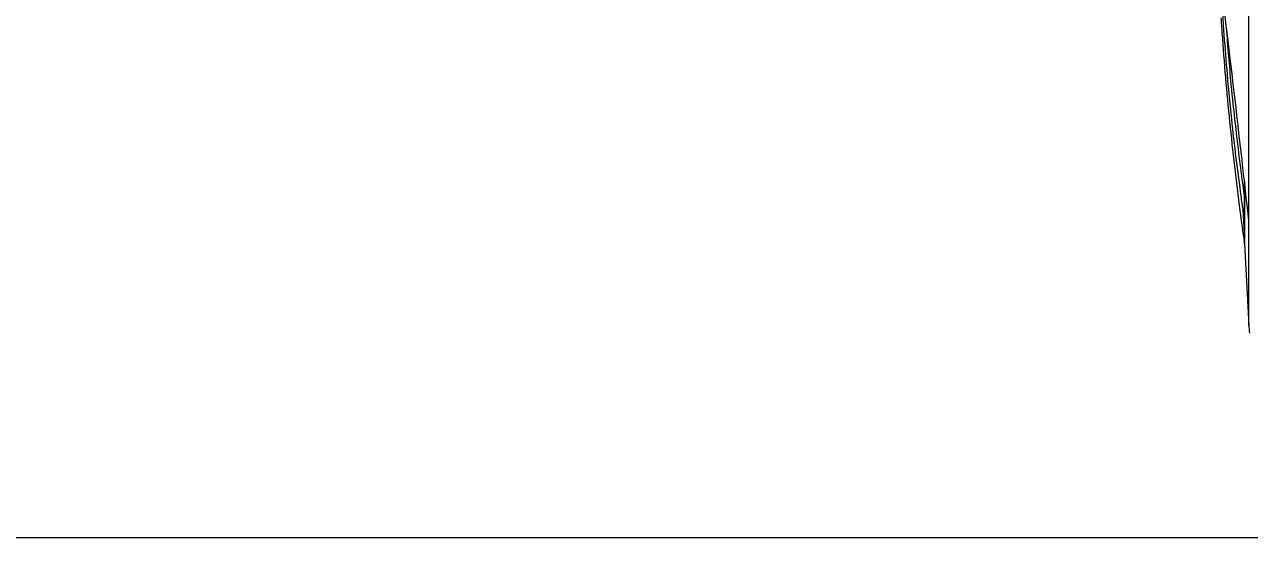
# Model space of a CAD drawing. Header units: millimetres. Extents: x 14484 to 44106, y -7531 to -758.
# Drawn here: x 19762.4 to 20140.1, y -2155.2 to -1996.8 of the extents above; entities that cross this region are included whole.
import ezdxf

# ---------------------------------------------------------------- set-up
doc = ezdxf.new("R2010")
doc.units = ezdxf.units.MM
doc.header["$LTSCALE"] = 15
doc.layers.add('IA-DIBUJO', color=3, linetype='Continuous', lineweight=30)
doc.layers.add('IA-DIM', color=7, linetype='Continuous')
doc.styles.add('ING-AMB', font='romans.shx', dxfattribs={"width": 0.75, "oblique": 15})
doc.dimstyles.new('ING-AMB 15', dxfattribs={"dimscale": 15, "dimtxt": 3, "dimasz": 2.5, "dimexe": 1, "dimexo": 1, "dimgap": 1, "dimtad": 1, "dimdec": 0, "dimzin": 0, "dimdsep": 46, "dimtxsty": 'ING-AMB', "dimcen": 0.1, "dimclrd": 7, "dimclre": 7, "dimclrt": 2, "dimadec": 0, "dimazin": 0, "dimtfac": 1, "dimtdec": 0, "dimtmove": 0, "dimatfit": 0, "dimfxl": 1.25, "dimtolj": 1, "dimtzin": 0, "dimarcsym": 1})

# ---------------------------------------------------------------- blocks, each defined once
blk = doc.blocks.new('A$C0d3526db')
at = {"color": 0, "linetype": 'Continuous', "lineweight": 0, "extrusion": (2.22045e-16, 1, -2.22045e-16)}
for p, q in [((-315.25, -149.23), (-315.25, -80.73)), ((-316.6, -137.12), (-316.6, -139.73)), ((-316.57, -141.41), (-316.57, -137.43)), ((-316.6, -141.24), (-316.6, -147.35)), ((-316.57, -141.48), (-316.57, -141.48)), ((-316.57, -148.9), (-316.57, -141.48)), ((-316.6, -148.7), (-316.6, -152.35)), ((-316.57, -148.93), (-316.57, -148.93)), ((-316.57, -153.73), (-316.57, -148.93)), ((-315.25, -181.56), (-315.25, -149.23)), ((-316.6, -153.03), (-316.6, -154.73)), ((-316.57, -153.73), (-316.57, -153.73)), ((-316.57, -156.09), (-316.57, -153.73)), ((-316.57, -156.38), (-316.57, -156.09)), ((-316.57, -156.09), (-316.57, -156.09)), ((-316.57, -156.38), (-315.25, -181.56))]:
    blk.add_line(p, q, dxfattribs=at)
at = {"color": 0, "linetype": 'Continuous', "lineweight": 0}
for centre, radius, start, end in [((-291.6, -155.07), 25, 182.0258, 183), ((-275.3, -179.46), 40, 183, 186.4619)]:
    blk.add_arc(centre, radius, start, end, dxfattribs=at)
at = {"color": 0, "linetype": 'Continuous', "lineweight": 0, "extrusion": (-7.08742e-32, -2.22045e-16, -1)}
blk.add_ellipse((-316.83, -143.7), major_axis=(-0.26, 5.23), ratio=0.002425, start_param=3.019996, end_param=3.116455, dxfattribs=at)
at = {"color": 0, "linetype": 'Continuous', "lineweight": 0, "extrusion": (-4.93038e-32, -2.22045e-16, -1)}
blk.add_ellipse((-316.57, -156), major_axis=(0.0047, -0.0917), ratio=0.00399, start_param=-0.200243, end_param=-0.045789, dxfattribs=at)
at = {"color": 0, "linetype": 'Continuous', "lineweight": 0}
for points, knots in [([(-315.25, -149.23), (-315.86, -143.77), (-316.47, -138.29), (-319.04, -115.61), (-321.04, -98.47), (-323.39, -79.27), (-323.72, -76.61), (-324.05, -73.97)], [-16.916912, -16.916912, -16.916912, -16.916912, -15.297989, -15.297989, -10.19866, -10.19866, -9.373343, -9.373343, -9.373343, -9.373343]), ([(-316.57, -148.93), (-317.06, -145.63), (-317.53, -142.33), (-319.06, -130.97), (-320.02, -122.88), (-321.67, -106.69), (-322.36, -98.58), (-323.25, -85.74), (-323.53, -81.02), (-323.76, -76.29)], [0, 0, 0, 0, 10.000225, 10.000225, 34.415429, 34.415429, 58.828813, 58.828813, 73.024216, 73.024216, 73.024216, 73.024216]), ([(-316.57, -156.09), (-317.03, -152.79), (-317.48, -149.48), (-319.1, -137.07), (-320.15, -127.93), (-322, -109.65), (-322.78, -100.49), (-323.55, -89.77), (-323.66, -88.21), (-323.76, -86.65)], [0, 0, 0, 0, 10.000139, 10.000139, 37.570159, 37.570159, 65.138498, 65.138498, 69.823922, 69.823922, 69.823922, 69.823922]), ([(-316.57, -141.48), (-317.04, -138.18), (-317.49, -134.88), (-318.96, -123.47), (-319.87, -115.36), (-321.21, -101.39), (-321.7, -95.55), (-322.12, -89.7)], [0, 0, 0, 0, 10.000222, 10.000222, 34.497207, 34.497207, 52.082569, 52.082569, 52.082569, 52.082569]), ([(-316.6, -139.73), (-316.6, -139.8), (-316.6, -139.86), (-316.6, -140.22), (-316.6, -140.55), (-316.58, -140.94), (-316.58, -141.07), (-316.57, -141.28), (-316.57, -141.36), (-316.57, -141.41)], [0.5378273, 0.5378273, 0.5378273, 0.5378273, 0.5584509, 0.5584509, 0.652394, 0.652394, 0.6904722, 0.6904722, 0.727351, 0.727351, 0.727351, 0.727351]), ([(-316.57, -141.41), (-316.57, -141.42), (-316.57, -141.44), (-316.57, -141.47), (-316.57, -141.48), (-316.57, -141.48)], [0.000001, 0.000001, 0.000001, 0.000001, 0.00705406, 0.00705406, 0.01411943, 0.01411943, 0.01411943, 0.01411943]), ([(-316.6, -147.35), (-316.6, -147.42), (-316.6, -147.48), (-316.6, -147.82), (-316.59, -148.13), (-316.58, -148.5), (-316.58, -148.61), (-316.57, -148.75), (-316.57, -148.79), (-316.57, -148.85), (-316.57, -148.87), (-316.57, -148.9)], [0.5384123, 0.5384123, 0.5384123, 0.5384123, 0.5650314, 0.5650314, 0.6843641, 0.6843641, 0.7312769, 0.7312769, 0.7499428, 0.7499428, 0.7647892, 0.7647892, 0.7647892, 0.7647892]), ([(-316.6, -152.35), (-316.6, -152.79), (-316.59, -153.14), (-316.58, -153.4), (-316.58, -153.46), (-316.58, -153.52), (-316.58, -153.54), (-316.58, -153.56), (-316.58, -153.57), (-316.58, -153.57), (-316.58, -153.58), (-316.58, -153.58), (-316.58, -153.58), (-316.58, -153.58), (-316.58, -153.58), (-316.58, -153.58), (-316.58, -153.58), (-316.58, -153.58), (-316.58, -153.58), (-316.58, -153.58), (-316.58, -153.58), (-316.58, -153.57), (-316.58, -153.57), (-316.58, -153.57), (-316.58, -153.56), (-316.58, -153.56)], [0.5822489, 0.5822489, 0.5822489, 0.5822489, 0.6923834, 0.6923834, 0.7109887, 0.7109887, 0.7196971, 0.7196971, 0.7239274, 0.7239274, 0.7260558, 0.7260558, 0.7272956, 0.7272956, 0.7281368, 0.7281368, 0.7288728, 0.7288728, 0.7297657, 0.7297657, 0.7312835, 0.7312835, 0.7343066, 0.7343066, 0.7349706, 0.7349706, 0.7349706, 0.7349706]), ([(-316.6, -154.73), (-316.6, -155.07), (-316.6, -155.37), (-316.58, -155.76), (-316.58, -155.87), (-316.57, -155.98), (-316.57, -156.01), (-316.57, -156.05), (-316.57, -156.06), (-316.57, -156.08), (-316.57, -156.08), (-316.57, -156.09)], [0.6689063, 0.6689063, 0.6689063, 0.6689063, 0.8261101, 0.8261101, 0.9363097, 0.9363097, 0.9929803, 0.9929803, 1.0168209, 1.0168209, 1.0384931, 1.0384931, 1.0384931, 1.0384931]), ([(-316.57, -153.73), (-316.57, -153.73), (-316.57, -153.73), (-316.57, -153.73), (-316.57, -153.72), (-316.57, -153.72), (-316.57, -153.72), (-316.57, -153.72), (-316.57, -153.72), (-316.57, -153.71), (-316.57, -153.71), (-316.57, -153.71), (-316.57, -153.71), (-316.57, -153.71), (-316.57, -153.71), (-316.57, -153.71), (-316.57, -153.71), (-316.57, -153.71), (-316.57, -153.71), (-316.57, -153.71), (-316.57, -153.71), (-316.57, -153.71), (-316.57, -153.71), (-316.57, -153.71), (-316.57, -153.71), (-316.57, -153.72), (-316.57, -153.72), (-316.57, -153.72), (-316.57, -153.72), (-316.57, -153.73), (-316.57, -153.73)], [0, 0, 0, 0, 0.00000927711, 0.00000927711, 0.00000927711, 0.00001554272, 0.00001554272, 0.00001554272, 0.00002166952, 0.00002166952, 0.00002166952, 0.00002409963, 0.00002409963, 0.00002409963, 0.00002657591, 0.00002657591, 0.00002657591, 0.00002819715, 0.00002819715, 0.00002819715, 0.00002981307, 0.00002981307, 0.00002981307, 0.00003238404, 0.00003238404, 0.00003238404, 0.00003929194, 0.00003929194, 0.00003929194, 0.00005055039, 0.00005055039, 0.00005055039, 0.00005055039])]:
    blk.add_open_spline(points, degree=3, knots=knots, dxfattribs=at)
for points in [[(-316.58, -153.56), (-316.7, -151.11), (-316.83, -148.65), (-316.97, -146.2)], [(-316.57, -153.73), (-316.57, -153.73), (-316.57, -153.73), (-316.57, -153.73)]]:
    blk.add_open_spline(points, degree=3, dxfattribs=at)
blk = doc.blocks.new('*D27')
at = {"layer": 'Defpoints', "color": 0, "transparency": 16777216}
for p in [(19085.1, -938.01), (19085.1, -1467.77), (20972.86, -2155.19)]:
    blk.add_point(p, dxfattribs=at)
at = {"layer": 'IA-DIM', "color": 7, "lineweight": -2, "transparency": 16777216}
for p, q in [((19085.1, -1452.77), (19085.1, -923.01)), ((20972.86, -2140.19), (20972.86, -923.01)), ((20935.36, -938.01), (19122.6, -938.01))]:
    blk.add_line(p, q, dxfattribs=at)
at = {"layer": 'IA-DIM', "color": 7, "transparency": 16777216}
for points in [[(19122.6, -931.76), (19122.6, -944.26), (19085.1, -938.01)], [(20935.36, -931.76), (20935.36, -944.26), (20972.86, -938.01)]]:
    blk.add_solid(points, dxfattribs=at)
at = {"layer": 'IA-DIM', "color": 2, "transparency": 16777216, "insert": (20028.98, -900.51), "char_height": 45, "attachment_point": 5, "style": 'ING-AMB'}
blk.add_mtext('\\A1;1888', dxfattribs=at)

msp = doc.modelspace()

# ---------------------------------------------------------------- linework, layer by layer
at = {"layer": 'IA-DIBUJO', "lineweight": 0, "extrusion": (1.22465e-16, 1, -2.22045e-16)}
msp.add_line((19156.48, -2155.19), (20972.86, -2155.19), dxfattribs=at)

# ---------------------------------------------------------------- block references
at = {"layer": 'IA-DIBUJO', "color": 8}
msp.add_blockref('A$C0d3526db', (20455.16, -1908.14), dxfattribs=at)

# ---------------------------------------------------------------- dimensions: what is measured, and where the dimension line sits
at = {"layer": 'IA-DIM', "color": 2}
dim = msp.add_linear_dim(base=(19085.1, -938.01), p1=(20972.86, -2155.19), p2=(19085.1, -1467.77), dimstyle='ING-AMB 15', override={"dimpost": '\\X', "dimtmove": 1}, dxfattribs=at)
dim.commit()
dim.dimension.update_dxf_attribs({"geometry": '*D27', "text_midpoint": (20028.98, -900.51)})

doc.saveas('drawing.dxf')
